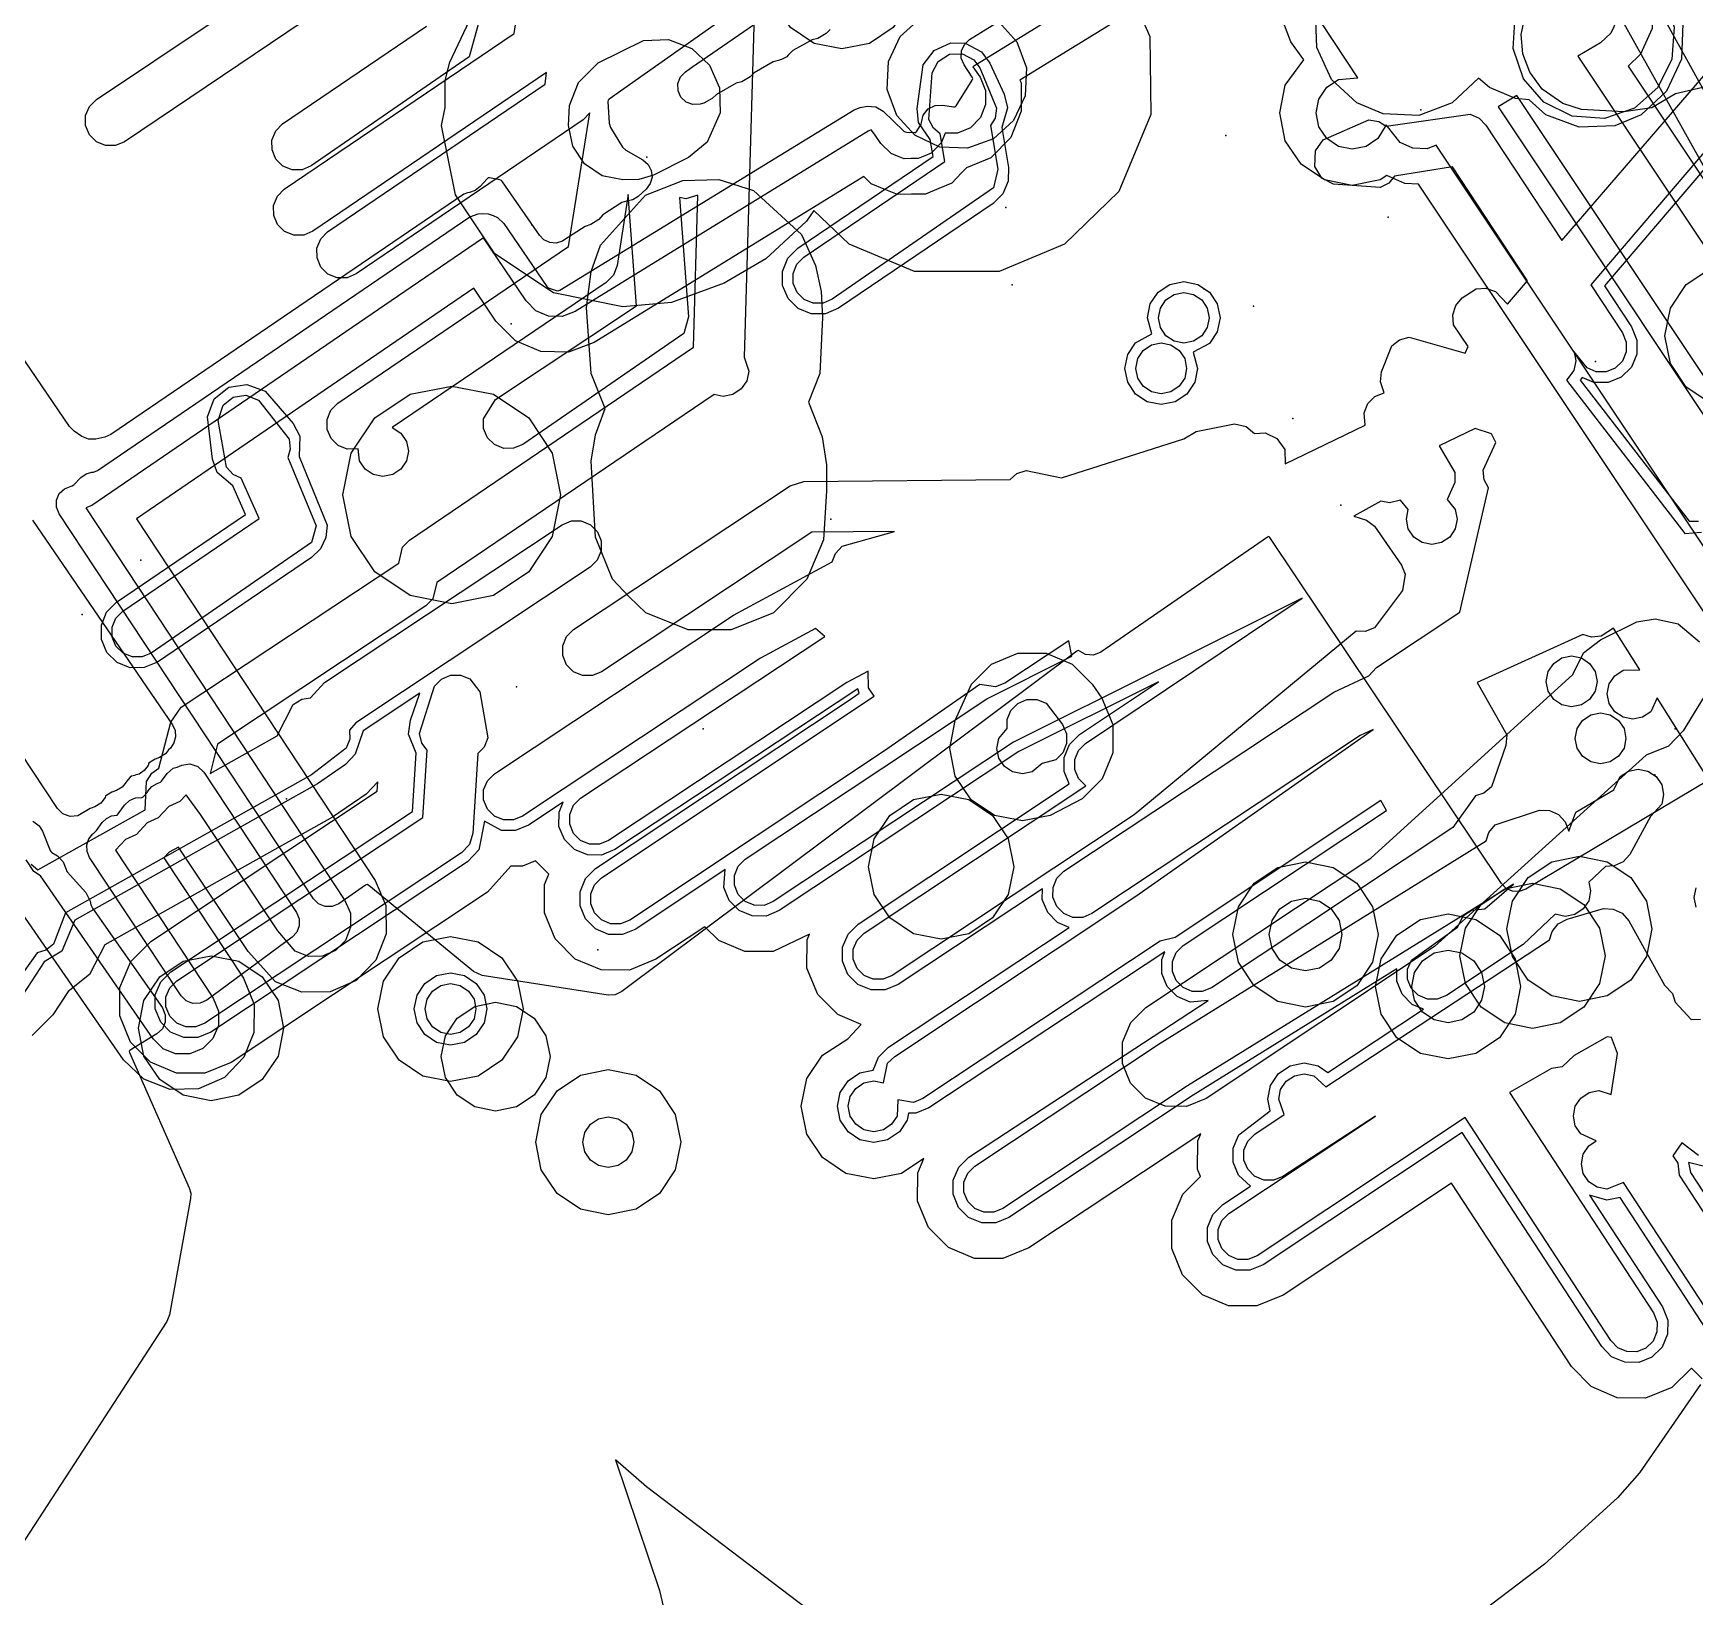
# Model space of a CAD drawing. Header units: metres. Extents: x 8738 to 9560, y -8972 to -7699.
# Drawn here: x 9268.86 to 9314.67, y -8007.86 to -7964.76 of the extents above; entities that cross this region are included whole.
import ezdxf

# ---------------------------------------------------------------- set-up
doc = ezdxf.new("R2010")
doc.units = ezdxf.units.M
for name, color, linetype in [('AI_GREENING_EXCLUSIONS', 1, 'Continuous'), ('AI_GREENING_LAWN', 82, 'Continuous'), ('AI_GREENING_REJECTED', 6, 'Continuous')]:
    doc.layers.add(name, color=color, linetype=linetype)

msp = doc.modelspace()

# ---------------------------------------------------------------- linework, layer by layer
at = {"layer": 'AI_GREENING_EXCLUSIONS'}
for points in [[(9317.122, -7953.557), (9310.706, -7957.817), (9309.648, -7960.186), (9309.87, -7960.192), (9310.226, -7960.352), (9310.494, -7960.636), (9312.388, -7963.654), (9312.527, -7964.018), (9312.516, -7964.408), (9312.356, -7964.765), (9312.072, -7965.032), (9311.443, -7965.391), (9327.515, -7989.498)], [(9317.676, -7954.39), (9311.501, -7958.49), (9310.96, -7959.701), (9311.341, -7960.104), (9313.235, -7963.122), (9313.513, -7963.852), (9313.491, -7964.632), (9313.171, -7965.344), (9312.829, -7965.667), (9328.347, -7988.943)], [(9268.805, -7987.671), (9268.989, -7987.829), (9271.942, -7986.175), (9271.979, -7985.391), (9272.126, -7985.161), (9272.327, -7985.021), (9272.651, -7983.755), (9272.942, -7983.345), (9278.937, -7979.371), (9279.039, -7978.928), (9279.23, -7978.733), (9287.065, -7973.418), (9287.187, -7969.228), (9286.854, -7969.325), (9286.674, -7969.289), (9286.922, -7972.578), (9286.792, -7973.04), (9282.355, -7976.099), (9282.103, -7976.205), (9281.83, -7976.207), (9281.577, -7976.104), (9281.383, -7975.913), (9281.276, -7975.661), (9281.274, -7975.388), (9281.605, -7974.863), (9285.495, -7972.278), (9285.264, -7969.207), (9284.956, -7971.163), (9284.855, -7971.429), (9284.657, -7971.633), (9278.759, -7975.635), (9278.998, -7975.789), (9279.15, -7976.016), (9279.203, -7976.284), (9279.15, -7976.552), (9278.998, -7976.779), (9278.771, -7976.931), (9278.503, -7976.984), (9278.235, -7976.931), (9278.008, -7976.779), (9277.856, -7976.552), (9277.816, -7976.216), (9277.519, -7976.228), (9277.266, -7976.126), (9277.072, -7975.934), (9276.965, -7975.682), (9276.963, -7975.409), (9277.066, -7975.156), (9277.258, -7974.962), (9283.62, -7970.645), (9284.201, -7966.96), (9284.019, -7967.15), (9277.763, -7971.395), (9277.511, -7971.501), (9277.238, -7971.503), (9276.985, -7971.4), (9276.791, -7971.208), (9276.684, -7970.957), (9276.682, -7970.684), (9276.785, -7970.43), (9276.977, -7970.236), (9282.972, -7966.168), (9283.014, -7965.848), (9276.569, -7970.221), (9276.317, -7970.327), (9276.044, -7970.329), (9275.791, -7970.226), (9275.596, -7970.035), (9275.49, -7969.783), (9275.488, -7969.51), (9275.591, -7969.257), (9275.783, -7969.062), (9282.115, -7964.766), (9283.453, -7956.16), (9280.875, -7965.413), (9276.523, -7968.418), (9276.271, -7968.525), (9275.998, -7968.526), (9275.745, -7968.424), (9275.551, -7968.232), (9275.444, -7967.98), (9275.442, -7967.707), (9275.545, -7967.454), (9275.737, -7967.26), (9279.699, -7964.572)], [(9315.525, -7966.113), (9314.131, -7966.43), (9313.487, -7966.817), (9312.715, -7966.933), (9311.54, -7966.862), (9311.025, -7966.7), (9310.463, -7966.305), (9310.117, -7965.84), (9309.927, -7965.334), (9309.879, -7964.796), (9309.879, -7964.796), (9310.029, -7964.126), (9310.326, -7963.628), (9310.721, -7963.259), (9311.75, -7962.687), (9312.496, -7962.458), (9313.245, -7962.529), (9314.281, -7962.294), (9320.192, -7958.368)], [(9288.853, -7960.158), (9288.457, -7973.697), (9288.584, -7974.075), (9288.531, -7974.343), (9288.379, -7974.57), (9288.152, -7974.722), (9287.884, -7974.775), (9287.632, -7974.725), (9279.985, -7979.905), (9279.88, -7980.355), (9279.686, -7980.548), (9273.94, -7984.363), (9273.734, -7985.17), (9275.586, -7984.133), (9276.031, -7983.269), (9276.263, -7983.123), (9276.503, -7983.083), (9276.891, -7982.662), (9283.443, -7978.311), (9283.696, -7978.207), (9283.969, -7978.208), (9284.221, -7978.313), (9284.414, -7978.507), (9284.517, -7978.76), (9284.517, -7979.033), (9284.411, -7979.285), (9284.218, -7979.477), (9277.751, -7983.771), (9277.581, -7983.976), (9277.586, -7984.22), (9277.486, -7984.475), (9276.53, -7985.205), (9269.753, -7989.006), (9269.42, -7989.872), (9269.206, -7990.042), (9268.971, -7990.109), (9268.115, -7991.313)], [(9303.69, -7960.183), (9294.764, -7965.687), (9294.962, -7965.978), (9295.114, -7966.337), (9295.117, -7966.727), (9294.971, -7967.089), (9294.697, -7967.367), (9294.338, -7967.519), (9294.001, -7967.522), (9293.966, -7967.607), (9293.893, -7967.788), (9293.893, -7967.788), (9293.893, -7967.788), (9293.756, -7967.927), (9293.619, -7968.066), (9293.619, -7968.066), (9293.619, -7968.066), (9293.44, -7968.142), (9293.26, -7968.218), (9293.26, -7968.218), (9293.26, -7968.218), (9293.065, -7968.22), (9292.87, -7968.221), (9292.87, -7968.221), (9292.87, -7968.221), (9292.689, -7968.148), (9292.508, -7968.075), (9292.508, -7968.075), (9292.508, -7968.075), (9292.508, -7968.075), (9292.23, -7967.801), (9292.053, -7967.542), (9291.958, -7967.429), (9291.88, -7967.459), (9283.802, -7972.435), (9283.446, -7972.569), (9283.066, -7972.561), (9282.716, -7972.411), (9282.448, -7972.142), (9281.275, -7970.407), (9279.283, -7971.762), (9270.472, -7977.778), (9270.308, -7977.848), (9277.454, -7988.667), (9277.604, -7989.018), (9277.61, -7989.409), (9277.466, -7989.771), (9277.195, -7990.051), (9276.837, -7990.206), (9276.446, -7990.212), (9276.084, -7990.069), (9275.604, -7989.509), (9273.47, -7986.297), (9273.077, -7985.757), (9272.905, -7985.942), (9272.601, -7986.08), (9272.307, -7986.395), (9272.003, -7986.532), (9271.709, -7986.847), (9271.405, -7986.985), (9271.124, -7987.287), (9273.818, -7991.362), (9273.966, -7991.723), (9273.964, -7992.113), (9273.813, -7992.473), (9273.535, -7992.748), (9273.174, -7992.895), (9272.784, -7992.893), (9272.447, -7992.757), (9272.165, -7992.487), (9269.065, -7987.993), (9268.88, -7987.869), (9268.663, -7987.545)], [(9303.511, -7961.468), (9296.06, -7966.058), (9296.093, -7966.134), (9296.1, -7966.914), (9295.807, -7967.638), (9295.26, -7968.194), (9294.59, -7968.477), (9294.455, -7968.615), (9294.182, -7968.893), (9294.182, -7968.893), (9294.182, -7968.893), (9293.822, -7969.045), (9293.463, -7969.197), (9293.463, -7969.197), (9293.463, -7969.197), (9293.073, -7969.201), (9292.683, -7969.204), (9292.683, -7969.204), (9292.683, -7969.204), (9292.321, -7969.057), (9291.959, -7968.911), (9291.959, -7968.911), (9291.959, -7968.911), (9291.755, -7968.71), (9284.327, -7973.286), (9283.615, -7973.555), (9282.854, -7973.538), (9282.155, -7973.239), (9281.618, -7972.7), (9281.009, -7971.794), (9271.704, -7978.147), (9278.288, -7988.116), (9278.582, -7988.808), (9278.594, -7989.588), (9278.306, -7990.314), (9277.763, -7990.874), (9277.047, -7991.184), (9276.267, -7991.196), (9275.541, -7990.909), (9274.782, -7990.077), (9272.869, -7987.199), (9272.611, -7987.334), (9272.46, -7987.498), (9274.653, -7990.811), (9274.948, -7991.533), (9274.944, -7992.313), (9274.671, -7992.987), (9274.132, -7993.551), (9273.418, -7993.866), (9272.637, -7993.883), (9271.91, -7993.6), (9271.346, -7993.061), (9268.321, -7988.675)], [(9316.478, -7971.232), (9311.231, -7961.828)], [(9319.444, -7974.538), (9312.505, -7961.963)], [(9278.102, -7963.216), (9271.379, -7967.752), (9271.127, -7967.857), (9270.854, -7967.857), (9270.601, -7967.752), (9270.408, -7967.559), (9270.303, -7967.307), (9270.303, -7967.034), (9270.408, -7966.782), (9270.601, -7966.588), (9276.985, -7962.317)], [(9298.787, -7962.901), (9299.639, -7964.849), (9299.674, -7967.003), (9298.787, -7969.127), (9297.293, -7970.574), (9295.488, -7971.33), (9293.158, -7971.33), (9291.353, -7970.574), (9290.384, -7969.652), (9290.174, -7969.947), (9289.053, -7970.983), (9287.911, -7971.648), (9286.456, -7972.185), (9285.119, -7972.304), (9283.206, -7971.923), (9281.583, -7970.84), (9280.5, -7969.217), (9280.119, -7967.304), (9280.218, -7966.807), (9280.218, -7966.065), (9280.341, -7965.559), (9281.046, -7964.082)], [(9322.54, -7992.148), (9307.053, -7968.92), (9306.674, -7968.909), (9306.175, -7968.685), (9305.991, -7968.808), (9305.226, -7968.96), (9304.461, -7968.808), (9303.812, -7968.374), (9303.378, -7967.725), (9303.226, -7966.96), (9303.378, -7966.195), (9303.892, -7965.492), (9303.532, -7965.004), (9303.254, -7964.275)], [(9314.337, -7964.495), (9314.298, -7965.481), (9313.889, -7966.363), (9313.19, -7967.01), (9312.467, -7967.312), (9311.481, -7967.351), (9310.564, -7967.01), (9310.101, -7966.598), (9309.728, -7966.559), (9309.005, -7966.257), (9308.701, -7966.005), (9307.98, -7966.685), (9307.063, -7967.026), (9307.063, -7967.026), (9306.077, -7966.987), (9305.354, -7966.685), (9304.655, -7966.038), (9304.246, -7965.156), (9304.207, -7964.17)], [(9323.372, -7991.593), (9307.541, -7967.849), (9307.287, -7967.945), (9306.897, -7967.934), (9306.541, -7967.775), (9306.16, -7967.291), (9305.933, -7967.667), (9305.609, -7967.884), (9305.226, -7967.96), (9304.843, -7967.884), (9304.519, -7967.667), (9304.302, -7967.343), (9304.226, -7966.96), (9304.302, -7966.577), (9304.519, -7966.253), (9304.843, -7966.036), (9305.374, -7965.989), (9304.379, -7964.473)], [(9315.132, -7985.459), (9313.634, -7983.079), (9313.451, -7983.465), (9313.224, -7983.617), (9312.956, -7983.67), (9312.688, -7983.617), (9312.461, -7983.465), (9312.309, -7983.238), (9312.256, -7982.97), (9312.309, -7982.702), (9312.461, -7982.475), (9312.688, -7982.323), (9313.15, -7982.308), (9312.43, -7981.166), (9312.088, -7981.382), (9311.817, -7981.411), (9311.582, -7981.342), (9308.669, -7982.661), (9309.483, -7984.102), (9309.46, -7984.401), (9309.064, -7985.537), (9308.853, -7985.711), (9308.62, -7985.783), (9307.998, -7986.654), (9301.339, -7991.075), (9301.087, -7991.179), (9300.813, -7991.178), (9300.561, -7991.073), (9300.369, -7990.879), (9300.265, -7990.626), (9300.266, -7990.353), (9300.371, -7990.101), (9300.565, -7989.908), (9306.17, -7986.187), (9306.013, -7985.918), (9300.338, -7989.687), (9299.925, -7989.79), (9293.383, -7994.133), (9293.131, -7994.237), (9292.696, -7994.169), (9292.678, -7994.612), (9292.526, -7994.839), (9292.299, -7994.991), (9292.031, -7995.044), (9291.763, -7994.991), (9291.536, -7994.839), (9291.384, -7994.612), (9291.331, -7994.344), (9291.384, -7994.076), (9291.536, -7993.849), (9291.763, -7993.697), (9292.031, -7993.644), (9292.299, -7993.697), (9292.415, -7993.159), (9292.609, -7992.967), (9299.26, -7988.551), (9305.798, -7983.96), (9305.444, -7984.12), (9298.048, -7989.032), (9297.795, -7989.135), (9297.522, -7989.135), (9297.27, -7989.029), (9297.27, -7989.029), (9297.077, -7988.836), (9296.973, -7988.583), (9296.974, -7988.31), (9297.08, -7988.058), (9297.273, -7987.865), (9304.717, -7982.923), (9305.682, -7982.476), (9305.892, -7982.246), (9308.187, -7980.721), (9308.976, -7977.293), (9308.862, -7977.077), (9308.837, -7976.805), (9309.186, -7976.049), (9309.059, -7975.803), (9308.611, -7975.66), (9307.616, -7976.14), (9308.053, -7976.876), (9308.056, -7977.149), (9307.836, -7977.612), (9308.062, -7977.888), (9308.115, -7978.156), (9308.062, -7978.424), (9307.91, -7978.651), (9307.683, -7978.803), (9307.415, -7978.856), (9307.147, -7978.803), (9306.92, -7978.651), (9306.768, -7978.424), (9306.715, -7978.156), (9306.767, -7977.894), (9306.551, -7977.632), (9306.248, -7977.708), (9306.008, -7977.66), (9305.266, -7978.077), (9305.621, -7978.188), (9305.84, -7978.352), (9306.58, -7979.423), (9306.679, -7979.677), (9306.609, -7980.128), (9305.833, -7981.156), (9305.579, -7981.255), (9305.334, -7981.25), (9299.207, -7986.312), (9292.542, -7990.737), (9292.29, -7990.841), (9292.016, -7990.84), (9291.764, -7990.734), (9291.572, -7990.541), (9291.468, -7990.288), (9291.469, -7990.015), (9291.574, -7989.763), (9291.768, -7989.57), (9297.883, -7985.51), (9297.678, -7985.311), (9297.574, -7985.059), (9297.575, -7984.786), (9297.68, -7984.533), (9297.874, -7984.341), (9303.843, -7980.338), (9295.886, -7984.303), (9289.263, -7988.7), (9289.011, -7988.804), (9288.738, -7988.803), (9288.485, -7988.698), (9288.293, -7988.504), (9288.189, -7988.252), (9288.19, -7987.978), (9288.295, -7987.726), (9288.489, -7987.534), (9295.147, -7983.113), (9297.492, -7981.938), (9297.407, -7981.509), (9295.646, -7982.679), (9295.393, -7982.783), (9294.956, -7982.714), (9292.305, -7984.559), (9285.304, -7989.208), (9285.051, -7989.311), (9284.778, -7989.311), (9284.526, -7989.205), (9284.334, -7989.012), (9284.23, -7988.759), (9284.231, -7988.486), (9284.336, -7988.234), (9284.529, -7988.041), (9292.042, -7983.036), (9291.892, -7982.812), (9291.878, -7982.349), (9291.288, -7982.66), (9284.724, -7987.019), (9284.471, -7987.122), (9284.198, -7987.122), (9283.946, -7987.016), (9283.754, -7986.823), (9283.65, -7986.57), (9283.651, -7986.297), (9283.756, -7986.045), (9283.95, -7985.852), (9290.682, -7981.397), (9290.424, -7981.174), (9288.912, -7981.989), (9282.352, -7986.345), (9282.099, -7986.449), (9281.826, -7986.448), (9281.574, -7986.343), (9281.381, -7986.149), (9281.277, -7985.896), (9281.278, -7985.623), (9281.384, -7985.371), (9281.577, -7985.179), (9288.165, -7980.805), (9290.889, -7979.332), (9290.977, -7979.104), (9291.165, -7978.906), (9292.601, -7978.496), (9290.328, -7978.519), (9284.531, -7982.368), (9284.279, -7982.472), (9284.006, -7982.471), (9283.754, -7982.366), (9283.561, -7982.172), (9283.457, -7981.919), (9283.458, -7981.646), (9283.563, -7981.394), (9283.757, -7981.202), (9289.727, -7977.238), (9290.107, -7977.121), (9295.793, -7977.064), (9295.977, -7976.903), (9296.236, -7976.815), (9297.212, -7977.021), (9300.583, -7975.942), (9300.918, -7975.745), (9301.98, -7975.53), (9302.301, -7975.608), (9302.525, -7975.797), (9302.823, -7975.781), (9303.147, -7975.931), (9303.361, -7976.238), (9303.373, -7976.634), (9305.58, -7975.569), (9305.548, -7975.228), (9305.65, -7974.974), (9305.842, -7974.78), (9306.105, -7974.673), (9305.998, -7974.37), (9306.029, -7974.099), (9306.314, -7973.384), (9306.528, -7973.214), (9306.79, -7973.138), (9308.34, -7973.578), (9308.422, -7973.402), (9308.014, -7972.799), (9307.993, -7972.526), (9308.077, -7972.267), (9308.255, -7972.059), (9308.637, -7971.813), (9308.91, -7971.794), (9309.169, -7971.88), (9309.507, -7972.231), (9310.056, -7971.589), (9307.986, -7968.444), (9306.388, -7968.705), (9306.231, -7968.892), (9305.989, -7969.019), (9304.704, -7968.927), (9304.389, -7968.76), (9304.192, -7968.441), (9304.207, -7968.004), (9304.426, -7967.699), (9305.683, -7967.154), (9305.953, -7967.196), (9306.162, -7967.323), (9308.475, -7966.996), (9308.72, -7967.104), (9308.906, -7967.295), (9311.003, -7970.481), (9315.378, -7965.403)], [(9325.851, -7990.607), (9309.765, -7966.48), (9309.243, -7966.796), (9325.036, -7990.483)], [(9316.234, -7966.515), (9311.804, -7971.699), (9312.675, -7973.024), (9312.778, -7973.277), (9312.776, -7973.55), (9312.67, -7973.801), (9312.475, -7973.993), (9312.222, -7974.096), (9311.949, -7974.094), (9311.697, -7973.988), (9311.341, -7973.542), (9311.39, -7973.79), (9311.337, -7974.058), (9311.126, -7974.324), (9314.396, -7978.554), (9314.851, -7978.521)], [(9314.935, -7968.497), (9312.178, -7971.722), (9312.926, -7972.859), (9313.073, -7973.22), (9313.07, -7973.61), (9312.918, -7973.97), (9312.64, -7974.244), (9312.279, -7974.39), (9311.888, -7974.388), (9311.562, -7974.25), (9311.509, -7974.329), (9314.513, -7978.214), (9314.767, -7978.215)], [(9315.078, -7974.954), (9314.429, -7974.52), (9313.995, -7973.871), (9313.843, -7973.106), (9313.995, -7972.341), (9314.429, -7971.692), (9315.078, -7971.258)], [(9314.93, -7983.044), (9314.345, -7983.994), (9313.943, -7984.419), (9313.323, -7984.66), (9307.491, -7989.942), (9301.192, -7994.124), (9300.651, -7994.346), (9300.066, -7994.344), (9299.526, -7994.119), (9299.113, -7993.704), (9298.891, -7993.162), (9298.892, -7992.577), (9299.118, -7992.037), (9299.533, -7991.624), (9305.736, -7987.506), (9311.304, -7982.441), (9311.602, -7981.847), (9312.064, -7981.486), (9312.064, -7981.486), (9313.065, -7980.993), (9313.573, -7980.905), (9314.212, -7981.048), (9314.797, -7981.538)], [(9315.159, -8000.755), (9312.613, -7996.856), (9312.24, -7996.93), (9311.763, -7996.791), (9313.777, -7999.874), (9313.922, -8000.236), (9313.918, -8000.626), (9313.765, -8000.985), (9313.486, -8001.258), (9313.124, -8001.403), (9312.734, -8001.399), (9312.375, -8001.246), (9312.102, -8000.967), (9308.25, -7995.07), (9302.764, -7998.713), (9302.403, -7998.861), (9302.013, -7998.86), (9301.652, -7998.71), (9301.377, -7998.433), (9301.229, -7998.072), (9301.23, -7997.682), (9301.381, -7997.322), (9301.657, -7997.047), (9302.416, -7996.543), (9302.091, -7996.245), (9301.943, -7995.884), (9301.944, -7995.494), (9302.094, -7995.134), (9302.96, -7994.468), (9302.897, -7994.149), (9302.973, -7993.766), (9303.19, -7993.442), (9303.514, -7993.225), (9303.897, -7993.149), (9304.28, -7993.225), (9304.555, -7993.409), (9307.185, -7991.662), (9306.876, -7991.533), (9306.601, -7991.256), (9306.452, -7990.895), (9306.453, -7990.557), (9300.84, -7994.036), (9295.759, -7997.41), (9295.398, -7997.558), (9295.008, -7997.557), (9294.647, -7997.407), (9294.372, -7997.13), (9294.224, -7996.769), (9294.225, -7996.379), (9294.376, -7996.019), (9294.652, -7995.744), (9301.248, -7991.43), (9300.754, -7991.472), (9300.394, -7991.321), (9300.119, -7991.045), (9299.971, -7990.684), (9299.972, -7990.294), (9300.059, -7990.084), (9293.549, -7994.383), (9293.189, -7994.531), (9292.994, -7994.531), (9292.955, -7994.727), (9292.738, -7995.051), (9292.414, -7995.268), (9292.031, -7995.344), (9291.648, -7995.268), (9291.324, -7995.051), (9291.107, -7994.727), (9291.031, -7994.344), (9291.107, -7993.961), (9291.324, -7993.637), (9291.648, -7993.42), (9292.018, -7993.347), (9292.166, -7992.992), (9292.443, -7992.717), (9297.421, -7989.411), (9297.102, -7989.278), (9296.827, -7989.002), (9296.679, -7988.641), (9296.68, -7988.349), (9292.708, -7990.987), (9292.347, -7991.135), (9291.957, -7991.134), (9291.597, -7990.983), (9291.322, -7990.707), (9291.174, -7990.346), (9291.175, -7989.956), (9291.325, -7989.596), (9291.602, -7989.32), (9297.42, -7985.457), (9297.28, -7985.116), (9297.281, -7984.726), (9297.431, -7984.366), (9297.708, -7984.091), (9299.885, -7982.645), (9296.036, -7984.563), (9289.429, -7988.95), (9289.068, -7989.098), (9288.678, -7989.097), (9288.318, -7988.947), (9288.043, -7988.67), (9287.895, -7988.309), (9287.938, -7987.819), (9285.47, -7989.458), (9285.109, -7989.606), (9284.719, -7989.605), (9284.359, -7989.454), (9284.084, -7989.178), (9283.935, -7988.817), (9283.936, -7988.427), (9284.087, -7988.067), (9284.364, -7987.791), (9291.355, -7983.149), (9291.634, -7982.955), (9291.597, -7982.836), (9284.89, -7987.268), (9284.529, -7987.417), (9284.139, -7987.416), (9283.779, -7987.265), (9283.504, -7986.989), (9283.355, -7986.628), (9283.357, -7986.237), (9283.472, -7985.961), (9282.518, -7986.595), (9282.157, -7986.743), (9281.767, -7986.742), (9281.299, -7986.484), (9281.144, -7987.274), (9280.832, -7987.606), (9273.76, -7992.302), (9273.399, -7992.45), (9273.009, -7992.449), (9272.649, -7992.299), (9272.374, -7992.022), (9272.225, -7991.661), (9272.226, -7991.271), (9272.377, -7990.911), (9272.653, -7990.636), (9279.312, -7986.214), (9279.415, -7984.609), (9279.206, -7984.084), (9279.26, -7983.697), (9279.518, -7982.958), (9277.954, -7983.996), (9277.739, -7984.637), (9277.468, -7984.918), (9276.701, -7985.451), (9270.003, -7989.21), (9269.649, -7990.066), (9269.166, -7990.36), (9268.564, -7991.278)], [(9314.868, -8001.859), (9314.577, -8001.562), (9314.033, -8002.095), (9313.309, -8002.386), (9312.529, -8002.378), (9311.811, -8002.072), (9311.265, -8001.514), (9307.964, -7996.46), (9303.317, -7999.546), (9302.595, -7999.843), (9301.815, -7999.84), (9301.094, -7999.54), (9300.544, -7998.986), (9300.248, -7998.264), (9300.25, -7997.484), (9300.551, -7996.764), (9301.043, -7996.275), (9300.961, -7996.077), (9300.964, -7995.296), (9301.046, -7995.1), (9296.312, -7998.243), (9295.59, -7998.54), (9294.81, -7998.538), (9294.09, -7998.237), (9293.539, -7997.683), (9293.243, -7996.962), (9293.245, -7996.181), (9293.413, -7995.78), (9292.796, -7996.192), (9292.031, -7996.344), (9291.266, -7996.192), (9290.617, -7995.758), (9290.183, -7995.109), (9290.031, -7994.344), (9290.183, -7993.579), (9290.617, -7992.93), (9291.315, -7992.486), (9291.688, -7992.084), (9291.039, -7991.813), (9290.489, -7991.26), (9290.192, -7990.538), (9290.195, -7989.758), (9290.261, -7989.598), (9289.261, -7990.08), (9288.48, -7990.077), (9287.76, -7989.777), (9287.377, -7989.392), (9286.023, -7990.291), (9285.301, -7990.587), (9284.521, -7990.585), (9283.801, -7990.284), (9283.251, -7989.731), (9282.954, -7989.009), (9282.956, -7988.229), (9283.074, -7987.947), (9282.706, -7987.578), (9282.349, -7987.725), (9282.025, -7987.724), (9281.385, -7988.439), (9274.313, -7993.135), (9273.591, -7993.432), (9272.811, -7993.429), (9272.091, -7993.129), (9271.54, -7992.575), (9271.244, -7991.853), (9271.246, -7991.073), (9271.547, -7990.353), (9272.1, -7989.803), (9278.346, -7985.656), (9278.362, -7985.403), (9278.039, -7985.739), (9277.108, -7986.375), (9270.835, -7989.89), (9270.412, -7990.711), (9269.824, -7991.18), (9269.4, -7991.826), (9268.834, -7992.396)], [(9314.702, -7988.855), (9314.649, -7988.587), (9314.702, -7988.319)], [(9315.41, -8000.591), (9312.703, -7996.446), (9312.24, -7996.63), (9311.972, -7996.577), (9311.745, -7996.425), (9311.593, -7996.198), (9311.54, -7995.93), (9311.593, -7995.662), (9311.745, -7995.435), (9311.95, -7995.298), (9311.524, -7995.107), (9311.372, -7994.88), (9311.319, -7994.612), (9311.372, -7994.344), (9311.524, -7994.117), (9311.751, -7993.965), (9312.019, -7993.912), (9312.366, -7994.018), (9312.536, -7992.885), (9312.367, -7992.451), (9312.248, -7992.428), (9311.345, -7992.945), (9311.011, -7993.257), (9310.717, -7993.305), (9309.561, -7993.967), (9313.526, -8000.038), (9313.627, -8000.291), (9313.625, -8000.564), (9313.517, -8000.815), (9313.322, -8001.007), (9313.069, -8001.108), (9312.796, -8001.106), (9312.545, -8000.998), (9312.353, -8000.803), (9308.336, -7994.653), (9302.598, -7998.463), (9302.345, -7998.567), (9302.072, -7998.566), (9301.82, -7998.461), (9301.627, -7998.267), (9301.524, -7998.014), (9301.524, -7997.741), (9301.63, -7997.489), (9301.823, -7997.297), (9305.866, -7994.613), (9303.311, -7996.275), (9303.059, -7996.379), (9302.785, -7996.378), (9302.533, -7996.273), (9302.341, -7996.079), (9302.237, -7995.827), (9302.238, -7995.554), (9302.343, -7995.302), (9302.537, -7995.109), (9303.351, -7994.568), (9303.197, -7994.149), (9303.25, -7993.881), (9303.402, -7993.654), (9303.629, -7993.502), (9303.897, -7993.449), (9304.165, -7993.502), (9304.495, -7993.809), (9310.661, -7989.758), (9310.732, -7989.524), (9310.905, -7989.313), (9311.146, -7989.185), (9312.146, -7988.89), (9312.419, -7988.906), (9312.665, -7989.024), (9312.847, -7989.228), (9313.829, -7991.001), (9314.049, -7991.23), (9314.128, -7991.47), (9314.565, -7991.947), (9314.829, -7991.946)], [(9314.772, -7995.7), (9314.308, -7995.354), (9314.066, -7995.709), (9314.199, -7995.908), (9314.24, -7996.238), (9316.582, -7999.825)], [(9315.623, -7996.179), (9314.496, -7995.892), (9314.55, -7996.164), (9316.834, -7999.661)], [(9314.826, -8002.008), (9313.143, -8004.446), (9312.539, -8005.136), (9310.523, -8006.966), (9307.584, -8009.195)], [(9291.356, -8009.08), (9285.767, -8004.837), (9284.917, -8004.085), (9286.127, -8007.688), (9286.94, -8011.178)]]:
    msp.add_lwpolyline(points, dxfattribs=at)
for points in [[(9290.387, -7961.347), (9291.152, -7961.195), (9291.917, -7961.347), (9292.566, -7961.781), (9293, -7962.43), (9293.152, -7963.195), (9293, -7963.96), (9292.566, -7964.609), (9291.917, -7965.043), (9291.152, -7965.195), (9290.387, -7965.043), (9289.738, -7964.609), (9289.304, -7963.96), (9289.152, -7963.195), (9289.304, -7962.43), (9289.738, -7961.781), (9290.387, -7961.347)], [(9311.58, -7962.671), (9312.466, -7962.73), (9313.246, -7963.117), (9313.812, -7963.761), (9314.097, -7964.594), (9314.038, -7965.48), (9313.651, -7966.26), (9313.007, -7966.826), (9312.174, -7967.111), (9311.288, -7967.052), (9310.508, -7966.665), (9309.942, -7966.021), (9309.657, -7965.188), (9309.716, -7964.302), (9310.103, -7963.522), (9310.747, -7962.956), (9311.58, -7962.671)], [(9294.795, -7964.129), (9295.48, -7964.452), (9295.981, -7965), (9296.243, -7965.717), (9296.208, -7966.486), (9295.885, -7967.171), (9295.337, -7967.672), (9294.62, -7967.934), (9293.851, -7967.899), (9293.166, -7967.576), (9292.665, -7967.028), (9292.403, -7966.311), (9292.438, -7965.542), (9292.761, -7964.857), (9293.309, -7964.356), (9294.026, -7964.094), (9294.795, -7964.129)], [(9283.619, -7967.304), (9283.649, -7966.757), (9283.895, -7966.118), (9284.433, -7965.58), (9285.687, -7964.959), (9286.378, -7964.94), (9287.017, -7965.186), (9287.502, -7965.645), (9287.782, -7966.266), (9287.801, -7966.957), (9287.436, -7967.766), (9286.928, -7968.191), (9285.964, -7968.671), (9285.559, -7968.793), (9285.119, -7968.804), (9284.545, -7968.69), (9284.058, -7968.365), (9283.733, -7967.878), (9283.619, -7967.304)], [(9294.999, -7965.277), (9295.229, -7965.592), (9295.624, -7966.438), (9295.717, -7966.817), (9295.561, -7967.361), (9295.745, -7968.464), (9295.735, -7968.841), (9295.587, -7969.189), (9295.32, -7969.456), (9291.058, -7972.345), (9290.698, -7972.497), (9290.308, -7972.5), (9289.947, -7972.353), (9289.669, -7972.079), (9289.517, -7971.719), (9289.514, -7971.329), (9289.661, -7970.968), (9289.935, -7970.69), (9293.667, -7968.16), (9293.588, -7967.69), (9293.265, -7967.226), (9293.23, -7966.837), (9293.399, -7965.631), (9293.695, -7965.236), (9294.159, -7965.028), (9294.549, -7965.04), (9294.999, -7965.277)], [(9294.796, -7965.498), (9294.958, -7965.718), (9295.417, -7966.83), (9295.375, -7967.1), (9295.248, -7967.309), (9295.449, -7968.513), (9295.338, -7969.021), (9290.889, -7972.097), (9290.638, -7972.203), (9290.365, -7972.205), (9290.112, -7972.102), (9289.917, -7971.91), (9289.811, -7971.659), (9289.809, -7971.386), (9289.912, -7971.133), (9290.104, -7970.938), (9293.994, -7968.301), (9293.867, -7967.539), (9293.68, -7967.383), (9293.553, -7967.141), (9293.641, -7965.856), (9293.807, -7965.541), (9294.125, -7965.343), (9294.481, -7965.332), (9294.796, -7965.498)], [(9285.741, -7969.23), (9286.771, -7968.823), (9287.765, -7968.796), (9288.714, -7969.096), (9290.039, -7970.307), (9290.425, -7971.163), (9290.58, -7971.882), (9290.619, -7972.599), (9290.542, -7974.144), (9290.229, -7974.933), (9290.606, -7975.889), (9290.727, -7976.659), (9290.726, -7977.377), (9290.645, -7978.732), (9290.192, -7979.816), (9289.27, -7980.738), (9288.105, -7981.208), (9286.917, -7981.208), (9285.752, -7980.738), (9285.286, -7980.3), (9284.83, -7979.816), (9284.36, -7978.651), (9284.245, -7976.561), (9284.362, -7975.834), (9284.625, -7975.106), (9284.24, -7974.144), (9284.112, -7972.325), (9284.242, -7971.327), (9284.503, -7970.603), (9285.741, -7969.23)], [(9301.58, -7972.609), (9301.504, -7972.992), (9301.287, -7973.316), (9300.84, -7973.557), (9300.957, -7974.001), (9300.881, -7974.384), (9300.664, -7974.708), (9300.34, -7974.925), (9299.957, -7975.001), (9299.574, -7974.925), (9299.25, -7974.708), (9299.033, -7974.384), (9298.957, -7974.001), (9299.033, -7973.618), (9299.25, -7973.294), (9299.697, -7973.053), (9299.58, -7972.609), (9299.656, -7972.226), (9299.873, -7971.902), (9300.197, -7971.685), (9300.58, -7971.609), (9300.963, -7971.685), (9301.287, -7971.902), (9301.504, -7972.226), (9301.58, -7972.609)], [(9300.312, -7973.256), (9300.085, -7973.104), (9299.933, -7972.877), (9299.88, -7972.609), (9299.933, -7972.341), (9300.085, -7972.114), (9300.312, -7971.962), (9300.58, -7971.909), (9300.848, -7971.962), (9301.075, -7972.114), (9301.227, -7972.341), (9301.28, -7972.609), (9301.227, -7972.877), (9301.075, -7973.104), (9300.848, -7973.256), (9300.58, -7973.309), (9300.312, -7973.256)], [(9299.462, -7974.496), (9299.31, -7974.269), (9299.257, -7974.001), (9299.31, -7973.733), (9299.462, -7973.506), (9299.689, -7973.354), (9299.957, -7973.301), (9300.225, -7973.354), (9300.452, -7973.506), (9300.604, -7973.733), (9300.657, -7974.001), (9300.604, -7974.269), (9300.452, -7974.496), (9300.225, -7974.648), (9299.957, -7974.701), (9299.689, -7974.648), (9299.462, -7974.496)], [(9274.753, -7974.442), (9275.252, -7974.634), (9276.022, -7975.523), (9276.206, -7975.866), (9276.192, -7976.432), (9276.964, -7978.32), (9276.928, -7978.664), (9276.777, -7978.976), (9276.528, -7979.217), (9272.282, -7982.097), (9271.923, -7982.249), (9271.532, -7982.252), (9271.171, -7982.105), (9270.893, -7981.831), (9270.741, -7981.472), (9270.738, -7981.082), (9270.885, -7980.72), (9271.159, -7980.442), (9274.713, -7978.031), (9274.364, -7977.243), (9273.935, -7976.875), (9273.803, -7976.507), (9273.661, -7975.34), (9273.853, -7974.841), (9274.25, -7974.523), (9274.753, -7974.442)], [(9275.073, -7974.875), (9275.919, -7975.954), (9275.946, -7976.226), (9275.876, -7976.46), (9276.665, -7978.34), (9276.534, -7978.8), (9272.114, -7981.849), (9271.862, -7981.955), (9271.589, -7981.957), (9271.336, -7981.855), (9271.141, -7981.663), (9271.035, -7981.411), (9271.033, -7981.138), (9271.136, -7980.885), (9271.328, -7980.69), (9275.089, -7978.138), (9274.596, -7977.028), (9274.375, -7976.923), (9274.192, -7976.721), (9273.956, -7975.437), (9274.094, -7975.02), (9274.372, -7974.797), (9274.724, -7974.74), (9275.073, -7974.875)], [(9278.277, -7979.61), (9277.626, -7978.637), (9277.398, -7977.489), (9277.626, -7976.341), (9278.277, -7975.368), (9279.25, -7974.717), (9280.398, -7974.489), (9281.546, -7974.717), (9282.519, -7975.368), (9283.17, -7976.341), (9283.398, -7977.489), (9283.17, -7978.637), (9282.519, -7979.61), (9281.546, -7980.261), (9280.398, -7980.489), (9279.25, -7980.261), (9278.277, -7979.61)], [(9298.055, -7982.703), (9298.319, -7983.097), (9298.62, -7983.817), (9298.622, -7984.597), (9298.325, -7985.319), (9297.774, -7985.872), (9296.894, -7986.325), (9296.129, -7986.477), (9295.364, -7986.325), (9294.715, -7985.891), (9294.281, -7985.242), (9294.129, -7984.477), (9294.281, -7983.712), (9294.729, -7982.709), (9295.28, -7982.156), (9296, -7981.856), (9296.781, -7981.855), (9297.502, -7982.152), (9298.055, -7982.703)], [(9310.777, -7983.125), (9310.625, -7982.898), (9310.572, -7982.63), (9310.625, -7982.362), (9310.777, -7982.135), (9311.004, -7981.983), (9311.272, -7981.93), (9311.54, -7981.983), (9311.767, -7982.135), (9311.919, -7982.362), (9311.972, -7982.63), (9311.919, -7982.898), (9311.767, -7983.125), (9311.54, -7983.277), (9311.272, -7983.33), (9311.004, -7983.277), (9310.777, -7983.125)], [(9281.391, -7984.188), (9281.289, -7984.441), (9281.119, -7984.616), (9280.977, -7986.818), (9280.884, -7987.124), (9280.666, -7987.356), (9273.594, -7992.052), (9273.341, -7992.156), (9273.068, -7992.155), (9272.816, -7992.05), (9272.623, -7991.856), (9272.52, -7991.603), (9272.52, -7991.33), (9272.626, -7991.078), (9272.819, -7990.886), (9279.602, -7986.382), (9279.721, -7984.526), (9279.574, -7984.331), (9279.506, -7984.067), (9279.926, -7982.761), (9280.117, -7982.566), (9280.368, -7982.459), (9280.641, -7982.456), (9280.895, -7982.558), (9281.174, -7982.918), (9281.391, -7984.188)], [(9296.529, -7983.13), (9296.782, -7983.234), (9297.24, -7983.821), (9297.345, -7984.073), (9297.346, -7984.346), (9297.242, -7984.599), (9297.049, -7984.793), (9296.673, -7984.898), (9296.397, -7985.124), (9296.129, -7985.177), (9295.861, -7985.124), (9295.634, -7984.972), (9295.482, -7984.745), (9295.429, -7984.477), (9295.482, -7984.209), (9295.708, -7983.933), (9295.707, -7983.682), (9295.811, -7983.429), (9296.004, -7983.236), (9296.256, -7983.131), (9296.529, -7983.13)], [(9311.802, -7984.847), (9311.575, -7984.695), (9311.423, -7984.468), (9311.37, -7984.2), (9311.423, -7983.932), (9311.575, -7983.705), (9311.802, -7983.553), (9312.07, -7983.5), (9312.338, -7983.553), (9312.565, -7983.705), (9312.717, -7983.932), (9312.77, -7984.2), (9312.717, -7984.468), (9312.565, -7984.695), (9312.338, -7984.847), (9312.07, -7984.9), (9311.802, -7984.847)], [(9312.435, -7985.617), (9312.614, -7985.253), (9312.841, -7985.101), (9313.109, -7985.048), (9313.377, -7985.101), (9313.604, -7985.253), (9313.756, -7985.48), (9313.809, -7985.748), (9313.756, -7986.016), (9313.442, -7986.351), (9312.877, -7987.399), (9312.694, -7987.601), (9312.447, -7987.719), (9312.203, -7987.731), (9311.748, -7988.166), (9311.796, -7988.407), (9311.743, -7988.675), (9311.591, -7988.902), (9311.364, -7989.054), (9311.096, -7989.107), (9310.822, -7989.05), (9309.934, -7989.883), (9307.821, -7991.286), (9307.568, -7991.39), (9307.295, -7991.389), (9307.043, -7991.284), (9306.851, -7991.09), (9306.747, -7990.838), (9306.748, -7990.565), (9306.853, -7990.313), (9308.126, -7989.403), (9308.295, -7989.088), (9308.522, -7988.936), (9308.882, -7988.901), (9309.665, -7988.22), (9300.678, -7993.783), (9295.593, -7997.16), (9295.34, -7997.264), (9295.067, -7997.263), (9294.815, -7997.158), (9294.622, -7996.964), (9294.519, -7996.712), (9294.519, -7996.439), (9294.625, -7996.187), (9294.818, -7995.994), (9299.932, -7992.599), (9308.919, -7987.029), (9308.992, -7986.795), (9309.168, -7986.586), (9310.39, -7986.18), (9310.663, -7986.189), (9310.911, -7986.302), (9311.098, -7986.502), (9311.194, -7986.76), (9311.389, -7986.235), (9312.435, -7985.617)], [(9295.74, -7988.503), (9295.306, -7989.152), (9294.657, -7989.586), (9293.892, -7989.738), (9293.127, -7989.586), (9292.478, -7989.152), (9292.044, -7988.503), (9291.892, -7987.738), (9292.044, -7986.973), (9292.478, -7986.324), (9293.127, -7985.89), (9293.892, -7985.738), (9294.657, -7985.89), (9295.306, -7986.324), (9295.74, -7986.973), (9295.892, -7987.738), (9295.74, -7988.503)], [(9304.701, -7991.457), (9303.936, -7991.609), (9303.171, -7991.457), (9302.522, -7991.023), (9302.088, -7990.374), (9301.936, -7989.609), (9302.088, -7988.844), (9302.522, -7988.195), (9303.171, -7987.761), (9303.936, -7987.609), (9304.701, -7987.761), (9305.35, -7988.195), (9305.784, -7988.844), (9305.936, -7989.609), (9305.784, -7990.374), (9305.35, -7991.023), (9304.701, -7991.457)], [(9313.335, -7988.685), (9313.487, -7989.45), (9313.335, -7990.215), (9312.901, -7990.864), (9312.252, -7991.298), (9311.487, -7991.45), (9310.722, -7991.298), (9310.073, -7990.864), (9309.639, -7990.215), (9309.487, -7989.45), (9309.639, -7988.685), (9310.073, -7988.036), (9310.722, -7987.602), (9311.487, -7987.45), (9312.252, -7987.602), (9312.901, -7988.036), (9313.335, -7988.685)], [(9313.335, -7988.685), (9313.487, -7989.45), (9313.335, -7990.215), (9312.901, -7990.864), (9312.252, -7991.298), (9311.487, -7991.45), (9310.722, -7991.298), (9310.073, -7990.864), (9309.639, -7990.215), (9309.487, -7989.45), (9309.639, -7988.685), (9310.073, -7988.036), (9310.722, -7987.602), (9311.487, -7987.45), (9312.252, -7987.602), (9312.901, -7988.036), (9313.335, -7988.685)], [(9311.607, -7988.783), (9312.041, -7989.432), (9312.193, -7990.197), (9312.041, -7990.962), (9311.607, -7991.611), (9310.958, -7992.045), (9310.193, -7992.197), (9309.428, -7992.045), (9308.779, -7991.611), (9308.345, -7990.962), (9308.193, -7990.197), (9308.345, -7989.432), (9308.779, -7988.783), (9309.428, -7988.349), (9310.193, -7988.197), (9310.958, -7988.349), (9311.607, -7988.783)], [(9303.936, -7990.609), (9303.553, -7990.533), (9303.229, -7990.316), (9303.012, -7989.992), (9302.936, -7989.609), (9303.012, -7989.226), (9303.229, -7988.902), (9303.553, -7988.685), (9303.936, -7988.609), (9304.319, -7988.685), (9304.643, -7988.902), (9304.86, -7989.226), (9304.936, -7989.609), (9304.86, -7989.992), (9304.643, -7990.316), (9304.319, -7990.533), (9303.936, -7990.609)], [(9306.452, -7989.625), (9307.101, -7989.191), (9307.866, -7989.039), (9308.631, -7989.191), (9309.28, -7989.625), (9309.714, -7990.274), (9309.866, -7991.039), (9309.714, -7991.804), (9309.28, -7992.453), (9308.631, -7992.887), (9307.866, -7993.039), (9307.101, -7992.887), (9306.452, -7992.453), (9306.018, -7991.804), (9305.866, -7991.039), (9306.018, -7990.274), (9306.452, -7989.625)], [(9280.365, -7993.661), (9279.6, -7993.509), (9278.951, -7993.075), (9278.517, -7992.426), (9278.365, -7991.661), (9278.517, -7990.896), (9278.951, -7990.247), (9279.6, -7989.813), (9280.365, -7989.661), (9281.13, -7989.813), (9281.779, -7990.247), (9282.213, -7990.896), (9282.365, -7991.661), (9282.213, -7992.426), (9281.779, -7993.075), (9281.13, -7993.509), (9280.365, -7993.661)], [(9275.61, -7992.957), (9275.176, -7993.606), (9274.527, -7994.04), (9273.762, -7994.192), (9272.997, -7994.04), (9272.348, -7993.606), (9271.914, -7992.957), (9271.762, -7992.192), (9271.914, -7991.427), (9272.348, -7990.778), (9272.997, -7990.344), (9273.762, -7990.192), (9274.527, -7990.344), (9275.176, -7990.778), (9275.61, -7991.427), (9275.762, -7992.192), (9275.61, -7992.957)], [(9307.159, -7990.332), (9307.483, -7990.115), (9307.866, -7990.039), (9308.249, -7990.115), (9308.573, -7990.332), (9308.79, -7990.656), (9308.866, -7991.039), (9308.79, -7991.422), (9308.573, -7991.746), (9308.249, -7991.963), (9307.866, -7992.039), (9307.483, -7991.963), (9307.159, -7991.746), (9306.942, -7991.422), (9306.866, -7991.039), (9306.942, -7990.656), (9307.159, -7990.332)], [(9279.982, -7992.585), (9279.658, -7992.368), (9279.441, -7992.044), (9279.365, -7991.661), (9279.441, -7991.278), (9279.658, -7990.954), (9279.982, -7990.737), (9280.365, -7990.661), (9280.748, -7990.737), (9281.072, -7990.954), (9281.289, -7991.278), (9281.365, -7991.661), (9281.289, -7992.044), (9281.072, -7992.368), (9280.748, -7992.585), (9280.365, -7992.661), (9279.982, -7992.585)], [(9279.87, -7992.156), (9279.718, -7991.929), (9279.665, -7991.661), (9279.718, -7991.393), (9279.87, -7991.166), (9280.097, -7991.014), (9280.365, -7990.961), (9280.633, -7991.014), (9280.86, -7991.166), (9281.012, -7991.393), (9281.065, -7991.661), (9281.012, -7991.929), (9280.86, -7992.156), (9280.633, -7992.308), (9280.365, -7992.361), (9280.097, -7992.308), (9279.87, -7992.156)], [(9282.995, -7992.401), (9283.109, -7992.975), (9282.995, -7993.549), (9282.67, -7994.036), (9282.183, -7994.361), (9281.609, -7994.475), (9281.035, -7994.361), (9280.548, -7994.036), (9280.223, -7993.549), (9280.109, -7992.975), (9280.223, -7992.401), (9280.548, -7991.914), (9281.035, -7991.589), (9281.609, -7991.475), (9282.183, -7991.589), (9282.67, -7991.914), (9282.995, -7992.401)], [(9286.128, -7993.918), (9286.562, -7994.567), (9286.714, -7995.332), (9286.562, -7996.097), (9286.128, -7996.746), (9285.479, -7997.18), (9284.714, -7997.332), (9283.949, -7997.18), (9283.3, -7996.746), (9282.866, -7996.097), (9282.714, -7995.332), (9282.866, -7994.567), (9283.3, -7993.918), (9283.949, -7993.484), (9284.714, -7993.332), (9285.479, -7993.484), (9286.128, -7993.918)], [(9285.209, -7994.837), (9285.361, -7995.064), (9285.414, -7995.332), (9285.361, -7995.6), (9285.209, -7995.827), (9284.982, -7995.979), (9284.714, -7996.032), (9284.446, -7995.979), (9284.219, -7995.827), (9284.067, -7995.6), (9284.014, -7995.332), (9284.067, -7995.064), (9284.219, -7994.837), (9284.446, -7994.685), (9284.714, -7994.632), (9284.982, -7994.685), (9285.209, -7994.837)]]:
    msp.add_lwpolyline(points, close=True, dxfattribs=at)
at = {"layer": 'AI_GREENING_LAWN'}
for points in [[(9322.927, -7980.658), (9310.008, -7988.355), (9309.83, -7988.419), (9309.642, -7988.413), (9309.469, -7988.337), (9309.336, -7988.203), (9302.952, -7978.667), (9302.922, -7978.638), (9302.883, -7978.654), (9298.292, -7981.822), (9298.087, -7981.904), (9297.867, -7981.89), (9297.674, -7981.782), (9297.668, -7981.777), (9297.63, -7981.795), (9285.087, -7991.182), (9284.908, -7991.267), (9284.71, -7991.276), (9281.238, -7990.737), (9280.997, -7990.629), (9278.109, -7988.253), (9278.067, -7988.231), (9278.023, -7988.249), (9277.286, -7988.758), (9277.105, -7988.836), (9276.907, -7988.837), (9276.724, -7988.762), (9276.585, -7988.622), (9269.575, -7978.014), (9269.501, -7977.832), (9269.503, -7977.636), (9269.58, -7977.455), (9269.721, -7977.318), (9269.904, -7977.246), (9269.936, -7977.24), (9269.976, -7977.214), (9270.177, -7977.01), (9270.316, -7976.911), (9270.48, -7976.864), (9270.524, -7976.86), (9270.636, -7976.818), (9280.901, -7969.828), (9281.13, -7969.744), (9281.258, -7969.73), (9281.404, -7969.737), (9281.543, -7969.785), (9281.658, -7969.846), (9281.658, -7969.846), (9281.838, -7970.006), (9283.024, -7971.742), (9283.05, -7971.769), (9283.082, -7971.788), (9283.275, -7971.859), (9283.327, -7971.866), (9283.377, -7971.85), (9291.491, -7966.876), (9291.662, -7966.81), (9291.854, -7966.775), (9292.09, -7966.788), (9292.293, -7966.908), (9292.86, -7967.458), (9292.896, -7967.482), (9292.938, -7967.492), (9293.155, -7967.501), (9293.196, -7967.495), (9293.223, -7967.464), (9293.335, -7967.274), (9293.35, -7967.235), (9293.35, -7967.228), (9293.399, -7967.018), (9293.531, -7966.849), (9293.723, -7966.751), (9293.938, -7966.742), (9294.23, -7966.795), (9294.274, -7966.794), (9294.305, -7966.761), (9294.748, -7966.055), (9294.763, -7966.014), (9294.747, -7965.974), (9294.521, -7965.634), (9294.446, -7965.449), (9294.449, -7965.251), (9294.53, -7965.069), (9294.675, -7964.932), (9303.562, -7959.44)], [(9289.968, -7962.89), (9284.734, -7966.578), (9284.706, -7966.606), (9284.702, -7966.645), (9284.738, -7967.245), (9284.774, -7967.359), (9285.107, -7967.904), (9285.195, -7967.99), (9285.667, -7968.257), (9285.809, -7968.378), (9285.897, -7968.543), (9285.919, -7968.728), (9285.87, -7968.909), (9285.759, -7969.059), (9285.541, -7969.26), (9285.392, -7969.355), (9285.218, -7969.393), (9285.215, -7969.393), (9285.09, -7969.432), (9284.563, -7969.773), (9284.457, -7969.893), (9284.232, -7970.039), (9284.079, -7970.086), (9283.519, -7970.447), (9283.518, -7970.446), (9283.45, -7970.497), (9283.279, -7970.546), (9283.102, -7970.533), (9282.94, -7970.458), (9282.815, -7970.332), (9281.802, -7968.855), (9281.768, -7968.822), (9281.726, -7968.805), (9281.442, -7968.752), (9281.402, -7968.751), (9281.371, -7968.776), (9281.178, -7968.991), (9281.046, -7969.095), (9280.887, -7969.149), (9280.831, -7969.158), (9280.732, -7969.198), (9271.004, -7975.82), (9270.83, -7975.896), (9270.585, -7975.949), (9270.384, -7975.952), (9270.199, -7975.876), (9269.99, -7975.736), (9269.856, -7975.602), (9262.54, -7964.856)], [(9290.833, -7964.659), (9290.72, -7964.773), (9290.487, -7964.906), (9290.331, -7964.945), (9289.806, -7965.243), (9289.674, -7965.369), (9289.672, -7965.367), (9289.635, -7965.409), (9289.493, -7965.49), (9289.439, -7965.5), (9289.439, -7965.503), (9289.263, -7965.552), (9288.739, -7965.852), (9288.626, -7965.966), (9288.394, -7966.098), (9288.238, -7966.138), (9287.693, -7966.448), (9287.58, -7966.562), (9287.346, -7966.695), (9287.245, -7966.72), (9287.047, -7966.73), (9286.862, -7966.662), (9286.717, -7966.528), (9286.636, -7966.348), (9286.63, -7966.15), (9286.701, -7965.966), (9286.839, -7965.824), (9287.083, -7965.656), (9287.122, -7965.638), (9287.152, -7965.608), (9290.309, -7963.426)], [(9268.84, -7978.186), (9272.7, -7983.832), (9272.772, -7983.988), (9272.786, -7984.16), (9272.74, -7984.326), (9272.642, -7984.467), (9272.589, -7984.52), (9272.51, -7984.629), (9272.341, -7984.732), (9272.223, -7984.775), (9272.086, -7984.857), (9272.052, -7984.888), (9272.025, -7984.946), (9271.923, -7985.09), (9271.778, -7985.19), (9271.662, -7985.219), (9271.663, -7985.22), (9271.569, -7985.245), (9271.533, -7985.274), (9271.429, -7985.394), (9271.422, -7985.408), (9271.309, -7985.545), (9271.156, -7985.634), (9271.028, -7985.68), (9270.891, -7985.763), (9270.856, -7985.794), (9270.84, -7985.828), (9270.724, -7985.986), (9270.557, -7986.087), (9270.43, -7986.133), (9270.293, -7986.215), (9270.278, -7986.228), (9270.093, -7986.335), (9269.88, -7986.355), (9269.678, -7986.284), (9269.525, -7986.135), (9258.978, -7970.185)], [(9268.848, -7986.484), (9268.874, -7986.498), (9269.02, -7986.608), (9269.116, -7986.762), (9269.323, -7987.29), (9269.343, -7987.324), (9269.373, -7987.35), (9269.528, -7987.443), (9269.69, -7987.6), (9269.767, -7987.813), (9269.777, -7987.849), (9269.797, -7987.88), (9270.314, -7988.454), (9270.432, -7988.689), (9270.452, -7988.787), (9270.492, -7988.88), (9272.422, -7991.633), (9272.502, -7991.819), (9272.501, -7992.022), (9272.42, -7992.208), (9272.272, -7992.347), (9271.532, -7992.798), (9271.502, -7992.824), (9271.512, -7992.863), (9273.162, -7996.591), (9273.201, -7996.735), (9273.197, -7996.883), (9272.613, -8000.09), (9272.541, -8000.273), (9265.102, -8011.709)]]:
    msp.add_lwpolyline(points, dxfattribs=at)
msp.add_lwpolyline([(9272.132, -7985.529), (9272.277, -7985.444), (9272.367, -7985.41), (9272.401, -7985.379), (9272.55, -7985.171), (9272.72, -7985.021), (9272.831, -7984.991), (9272.958, -7984.941), (9273.181, -7984.907), (9273.396, -7984.975), (9273.56, -7985.13), (9276.117, -7989.002), (9276.19, -7989.176), (9276.192, -7989.365), (9276.125, -7989.541), (9275.998, -7989.679), (9273.649, -7991.42), (9273.467, -7991.505), (9273.265, -7991.511), (9273.077, -7991.437), (9272.935, -7991.294), (9270.415, -7987.481), (9270.345, -7987.317), (9270.337, -7987.139), (9270.392, -7986.969), (9270.503, -7986.829), (9270.518, -7986.82), (9270.607, -7986.737), (9270.761, -7986.523), (9270.876, -7986.408), (9271.022, -7986.336), (9271.168, -7986.317), (9271.171, -7986.316), (9271.205, -7986.284), (9271.381, -7986.038), (9271.511, -7985.914), (9271.676, -7985.843), (9271.856, -7985.835), (9271.858, -7985.835), (9271.893, -7985.809), (9272.007, -7985.683), (9272.022, -7985.657), (9272.132, -7985.529)], close=True, dxfattribs=at)
at = {"layer": 'AI_GREENING_REJECTED'}
for p in [(9307.11, -7966.87), (9301.74, -7967.58), (9285.78, -7968.18), (9295.67, -7969.57), (9282.61, -7970.04), (9306.21, -7969.83), (9295.85, -7971.7), (9301.13, -7971.81), (9302.5, -7972.29), (9282.04, -7972.77), (9311.93, -7973.81), (9303.59, -7975.38), (9304.91, -7977.77), (9290.85, -7978.16), (9271.83, -7979.29), (9270.21, -7980.79), (9282.18, -7982.78), (9287.33, -7983.94), (9314.13, -7983.94), (9313.57, -7985.21), (9275.84, -7985.87), (9284.43, -7990.03)]:
    msp.add_point(p, dxfattribs=at)

doc.saveas('drawing.dxf')
